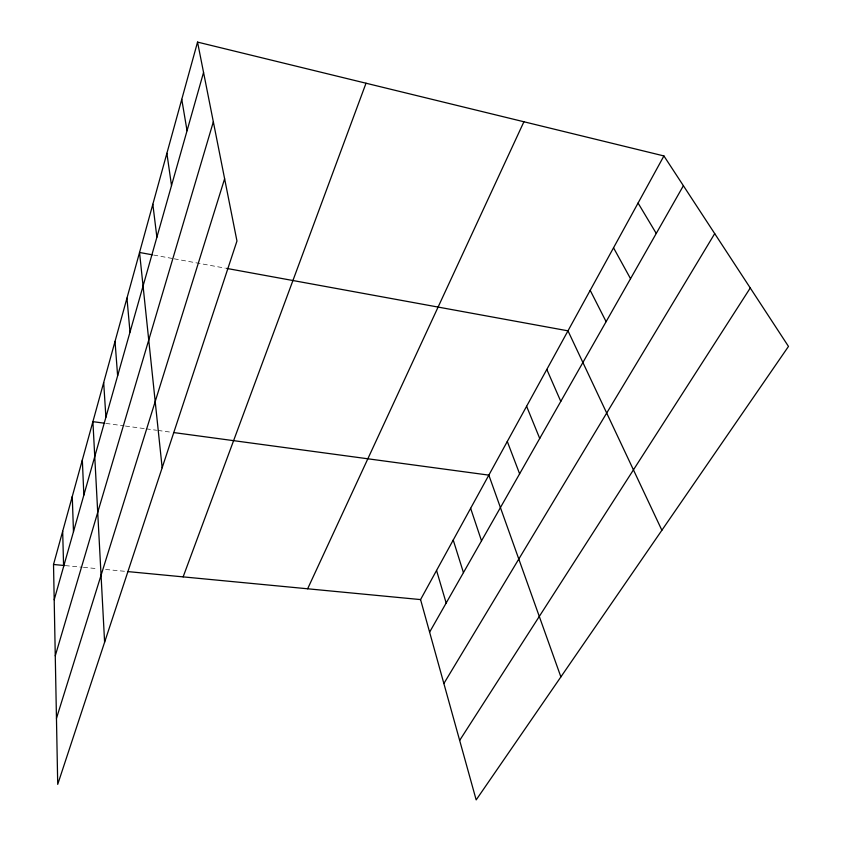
<?xml version="1.0" encoding="UTF-8"?>
<svg xmlns="http://www.w3.org/2000/svg" width="842" height="842" viewBox="0 0 842 842"><rect width="100%" height="100%" fill="white"/><g stroke="black" fill="none" stroke-linecap="round" stroke-linejoin="round"><path stroke-width="0.63" stroke-dasharray="4.21 3.16" d="M65.234 565.603L82.137 567.224M83.442 567.34L97.746 568.708M105.597 569.466L126.542 571.465M105.903 423.41L124.111 425.863M125.416 426.041L144.919 428.673M146.224 428.852L156.644 430.262M157.949 430.441L170.968 432.199M153.654 255.052L172.894 258.568M174.178 258.81L225.361 268.166"/><path stroke-width="1.26" d="M197.544 42.1L236.96 241.023L57.719 784.365L53.52 564.487L197.544 42.1L663.917 155.938L788.48 346.42L476.172 799.9L420.568 599.588L663.917 155.938M54.204 599.767L203.554 72.433M55.267 655.802L213.342 121.806M56.467 718.352L224.625 178.746M183.135 576.875L366.017 83.221M307.635 588.79L523.913 121.764M429.609 632.153L683.388 185.714M443.871 683.525L714.711 233.613M459.658 740.413L750.264 287.985M53.52 564.487L63.929 565.477M127.847 571.592L420.568 599.588M104.608 423.231L92.904 421.653L104.608 642.236M173.578 432.546L488.834 475.13L560.877 676.894M152.37 254.821L139.54 252.474L162.159 467.784M226.635 268.398L567.982 330.832L661.875 530.25M638.068 203.048L656.255 233.445M613.534 247.79L630.532 278.691M590.2 290.332L606.114 321.655M546.805 369.438L560.783 401.392M526.597 406.286L539.722 438.45M507.294 441.482L519.619 473.814M470.636 508.305L481.519 540.838M453.228 540.038L463.447 572.623M436.556 570.444L446.165 603.03M181.756 99.356L187.05 130.721M166.884 153.318L171.515 185.556M152.834 204.28L156.886 237.223M126.963 298.121L130.005 332.127M115.028 341.41L117.627 375.806M103.682 382.542L105.903 417.232M82.337 459.995L83.853 495.085M72.265 496.496L73.475 531.702M62.676 531.281L63.603 566.55"/></g></svg>
